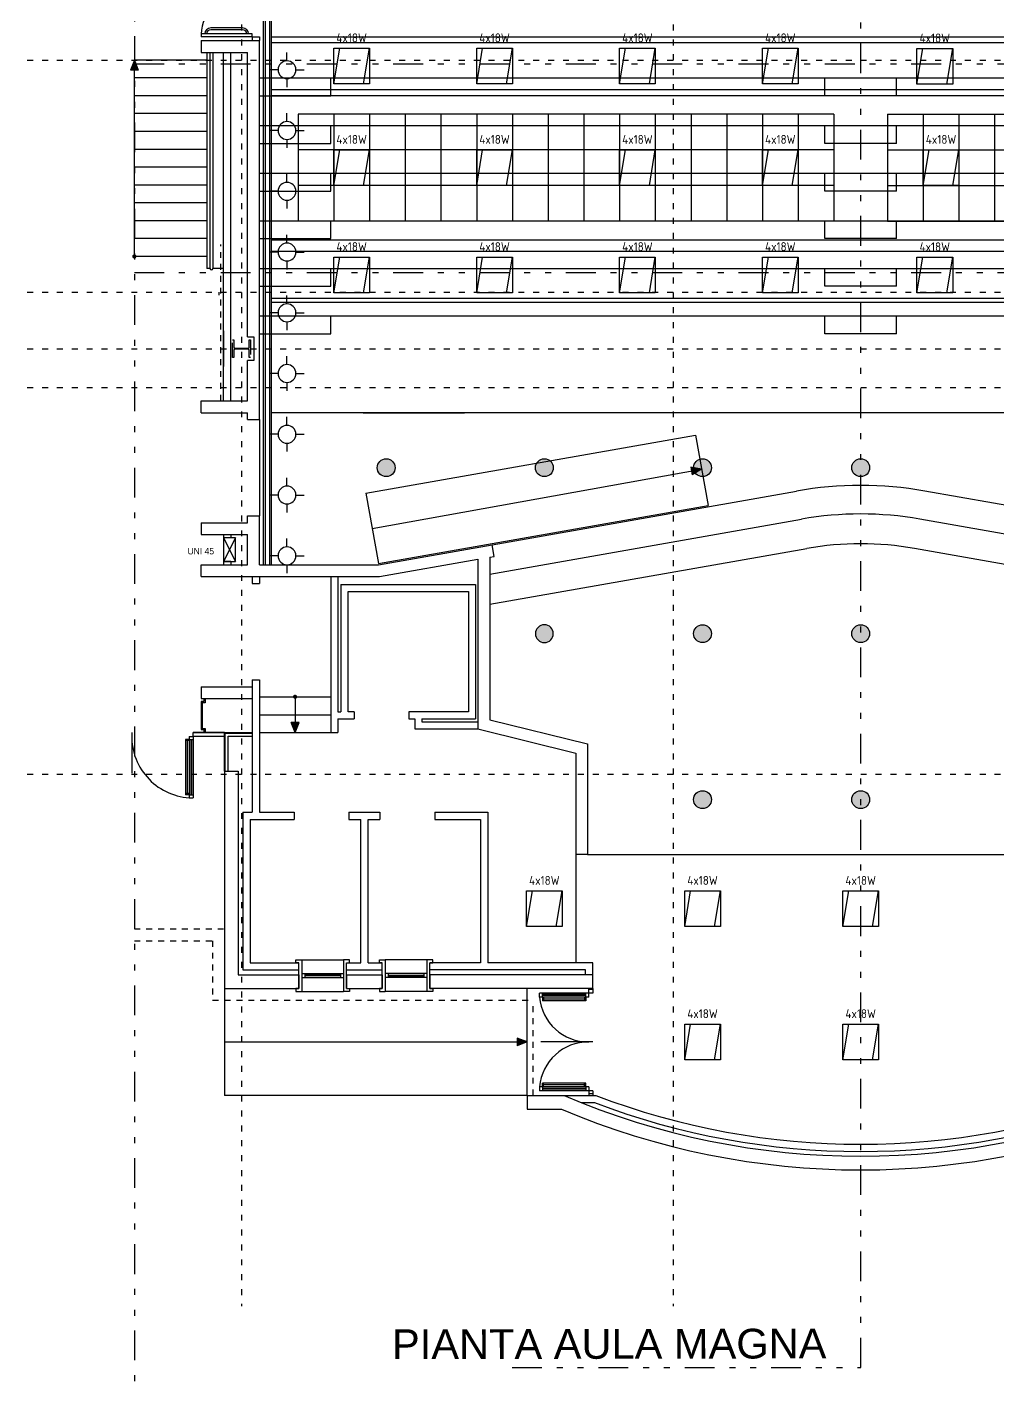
# Model space of a CAD drawing. Extents: x 271.1 to 330.5, y -7 to 33.8.
# Drawn here: x 294.98 to 311.28, y -7.05 to 15.77 of the extents above; entities that cross this region are included whole.
import ezdxf
from ezdxf.enums import TextEntityAlignment as Align

# ---------------------------------------------------------------- set-up
doc = ezdxf.new("R2010")
doc.units = 0
doc.header["$MEASUREMENT"] = 0
for name, pattern in [('ACAD_ISO03W100', [30, 12, -18]), ('ACAD_ISO07W100', [3.5, 0.5, -3]), ('TRATTO-PUNTI', [1.25, 0.5, -0.25, 0, -0.25, 0, -0.25])]:
    doc.linetypes.add(name, pattern=pattern)
doc.layers.get('0').update_dxf_attribs({"linetype": 'CONTINUOUS'})
for name, color, linetype in [('APPARECCHI', 2, 'CONTINUOUS'), ('CARTER', 5, 'CONTINUOUS'), ('CEMENTO', 3, 'CONTINUOUS'), ('CONTROSOFFITTI', 5, 'CONTINUOUS'), ('FINESTRE', 4, 'CONTINUOUS'), ('MAGLIA', 6, 'CONTINUOUS'), ('PILASTRI', 7, 'CONTINUOUS'), ('PORTE', 7, 'CONTINUOUS'), ('SOGLIE', 1, 'CONTINUOUS'), ('TRAMEZZI', 3, 'CONTINUOUS'), ('TRATTEGGI', 1, 'ACAD_ISO03W100')]:
    doc.layers.add(name, color=color, linetype=linetype)
doc.styles.add('HELV', font='HELV.shx')
doc.styles.add('ISO', font='ISO.shx')
doc.linetypes.add('ISOLAMENTO', pattern='A,0.0001,-0.1,[134,ltypeshp.shx,S=0.1,R=0,X=-0.1,Y=0],-0.2,[134,ltypeshp.shx,S=0.1,R=180,X=0.1,Y=0],-0.1', length=0.4001)

# ---------------------------------------------------------------- blocks, each defined once
blk = doc.blocks.new('SPOT2X26')
blk.add_hatch(color=256).paths.add_polyline_path([(-1.5, 0, 1), (1.5, 0, 1)])
at = {"linetype": 'CONTINUOUS'}
blk.add_line((-1.06, -1.06), (-1.06, -1.06), dxfattribs=at)
blk.add_circle((0, 0), 1.5, dxfattribs=at)
blk = doc.blocks.new('SPOTDICROICO')
for p, q in [((0, 1.5), (0, 2.91)), ((-1.5, 0), (-2.91, 0)), ((1.5, 0), (2.91, 0)), ((0, -1.5), (0, -2.91))]:
    blk.add_line(p, q)
at = {"linetype": 'CONTINUOUS'}
blk.add_circle((0, 0), 1.5, dxfattribs=at)
blk = doc.blocks.new('6418')
at = {"linetype": 'CONTINUOUS'}
for p, q in [((-3, -3), (-2, 3)), ((2, -3), (3, 3))]:
    blk.add_line(p, q, dxfattribs=at)
blk.add_lwpolyline([(3, -3), (-3, -3), (-3, 3), (3, 3)], close=True, dxfattribs=at)
blk = doc.blocks.new('A$C1C0C6CE1')
at = {"layer": 'APPARECCHI'}
ref = blk.add_blockref('6418', (0.3, 0.3), dxfattribs=dict(at, xscale=0.1, yscale=0.1, zscale=0.1))
ref.add_attrib('6418', '4x18W', dxfattribs={"layer": '0', "color": 7, "height": 0.15, "style": 'ISO'}).set_placement((0.3, 0.7), align=Align.CENTER)

msp = doc.modelspace()

# ---------------------------------------------------------------- hatches: boundary and pattern name
at = {"layer": 'PILASTRI', "linetype": 'ACAD_ISO07W100', "ltscale": 0.5}
msp.add_hatch(color=256, dxfattribs=at).paths.add_polyline_path([(298.4282, 10.2139), (298.4482, 10.2139), (298.4482, 10.3339, -0.4142136), (298.4682, 10.3539), (298.6882, 10.3539, -0.4142136), (298.7082, 10.3339), (298.7082, 10.2139), (298.7282, 10.2139), (298.7282, 10.5139), (298.7082, 10.5139), (298.7082, 10.3939, -0.4142136), (298.6882, 10.3739), (298.4682, 10.3739, -0.4142136), (298.4482, 10.3939), (298.4482, 10.5139), (298.4282, 10.5139)])
msp.add_hatch(color=256, dxfattribs=at).paths.add_polyline_path([(298.4282, 10.2139), (298.4482, 10.2139), (298.4482, 10.3339, -0.4142136), (298.4682, 10.3539), (298.6882, 10.3539, -0.4142136), (298.7082, 10.3339), (298.7082, 10.2139), (298.7282, 10.2139), (298.7282, 10.5139), (298.7082, 10.5139), (298.7082, 10.3939, -0.4142136), (298.6882, 10.3739), (298.4682, 10.3739, -0.4142136), (298.4482, 10.3939), (298.4482, 10.5139), (298.4282, 10.5139)])
at = {"layer": 'SOGLIE', "ltscale": 0.5}
for points in [[(296.8445, 15.0429), (296.7782, 15.2139), (296.7119, 15.0429)], [(306.148, 8.2442), (306.3063, 8.3369), (306.1269, 8.3751)], [(299.4119, 4.085), (299.4782, 3.9139), (299.5445, 4.085)], [(303.2071, -1.3523), (303.3782, -1.2861), (303.2071, -1.2198)]]:
    msp.add_hatch(color=256, dxfattribs=at).paths.add_polyline_path(points)

# ---------------------------------------------------------------- linework, layer by layer
at = {"linetype": 'TRATTO-PUNTI'}
msp.add_line((296.7782, 31.5639), (296.7782, -7.0481), dxfattribs=at)
at = {"layer": 'APPARECCHI', "ltscale": 0.5}
msp.add_line((298.8782, 9.1739), (298.8782, 7.5539), dxfattribs=at)
at = {"layer": 'CARTER', "ltscale": 0.5}
for p, q in [((298.2932, 3.2639), (298.2932, 3.9139)), ((298.2932, 3.9139), (298.7582, 3.9139))]:
    msp.add_line(p, q, dxfattribs=at)
for points in [[(297.9482, 4.4839), (297.9482, 4.4339), (297.8982, 4.4339), (297.8982, 3.9639), (297.9482, 3.9639), (297.9482, 3.9139)], [(297.9682, 4.4839), (297.9682, 4.4139), (297.9182, 4.4139), (297.9182, 3.9839), (297.9682, 3.9839), (297.9682, 3.9139)], [(298.3032, 3.2639), (298.3032, 3.9039), (298.7582, 3.9039)]]:
    msp.add_lwpolyline(points, dxfattribs=at)
at = {"layer": 'CARTER', "color": 2, "linetype": 'ISOLAMENTO', "ltscale": 0.035}
msp.add_lwpolyline([(298.3532, 3.2639), (298.3532, 3.8539), (298.7582, 3.8539)], dxfattribs=at)
at = {"layer": 'CEMENTO', "ltscale": 0.5}
for p, q in [((298.2932, 3.2639), (298.2932, -0.3861)), ((298.2932, 3.2639), (298.5232, 3.2639)), ((298.5232, 3.2639), (298.5232, -0.1561)), ((298.5232, -0.1561), (299.5432, -0.1561)), ((299.5432, -0.1561), (299.5432, -0.3861)), ((300.3432, -0.1561), (300.3432, -0.3861)), ((300.3432, -0.1561), (300.9432, -0.1561)), ((300.9432, -0.1561), (300.9432, -0.3861)), ((304.4782, -0.1561), (301.7432, -0.1561)), ((301.7432, -0.1561), (301.7432, -0.3861)), ((304.4782, -0.3861), (304.4782, -0.1561)), ((298.2932, -0.3861), (299.5432, -0.3861)), ((300.3432, -0.3861), (300.9432, -0.3861)), ((304.4782, -0.3861), (301.7432, -0.3861)), ((303.3782, -2.1861), (303.9976, -2.1861)), ((303.3782, -2.1861), (303.3782, -2.4161)), ((303.3782, -2.4161), (303.9507, -2.4161))]:
    msp.add_line(p, q, dxfattribs=at)
for radius, start, end in [(12.67, 246.85235, 293.14765), (12.9, 247.06246, 292.93754)]:
    msp.add_arc((308.9782, 9.4639), radius, start, end, dxfattribs=at)
at = {"layer": 'CONTROSOFFITTI', "color": 1, "linetype": 'TRATTO-PUNTI'}
for p, q in [((308.9782, -6.7559), (308.9782, 31.5639)), ((296.7782, 15.151), (318.8782, 15.151)), ((296.7782, 11.6439), (318.8782, 11.6439)), ((303.123, -6.7559), (308.9782, -6.7559))]:
    msp.add_line(p, q, dxfattribs=at)
at = {"layer": 'CONTROSOFFITTI', "ltscale": 0.5}
for p, q in [((299.0782, 15.6028), (318.8782, 15.6028)), ((299.0782, 15.5114), (318.8782, 15.5114)), ((299.0782, 14.7211), (318.8782, 14.7211)), ((299.0782, 14.6174), (318.8782, 14.6174)), ((308.5282, 14.306), (299.5282, 14.306)), ((299.5282, 14.306), (299.5282, 12.506)), ((300.1282, 14.306), (300.1282, 12.506)), ((300.7282, 14.306), (300.7282, 12.506)), ((300.7282, 14.306), (300.7282, 12.506)), ((301.3282, 14.306), (301.3282, 12.506)), ((301.9282, 14.306), (301.9282, 12.506)), ((302.5282, 14.306), (302.5282, 12.506)), ((303.1282, 14.306), (303.1282, 12.506)), ((303.7282, 14.306), (303.7282, 12.506)), ((304.3282, 14.306), (304.3282, 12.506)), ((304.9282, 14.306), (304.9282, 12.506)), ((305.5282, 14.306), (305.5282, 12.506)), ((306.1282, 14.306), (306.1282, 12.506)), ((306.7282, 14.306), (306.7282, 12.506)), ((307.3282, 14.306), (307.3282, 12.506)), ((307.9282, 14.306), (307.9282, 12.506)), ((308.5282, 14.306), (308.5282, 12.506)), ((309.4282, 14.306), (318.4282, 14.306)), ((309.4282, 14.306), (309.4282, 12.506)), ((310.0282, 14.306), (310.0282, 12.506)), ((310.6282, 14.306), (310.6282, 12.506)), ((311.2282, 14.306), (311.2282, 12.506)), ((308.5282, 13.706), (299.5282, 13.706)), ((309.4282, 13.706), (318.4282, 13.706)), ((308.5282, 13.106), (299.5282, 13.106)), ((309.4282, 13.106), (318.4282, 13.106)), ((308.5282, 12.506), (299.5282, 12.506)), ((309.4282, 12.506), (318.4282, 12.506)), ((299.0782, 12.1945), (318.8782, 12.1945)), ((299.0782, 12.0031), (318.8782, 12.0031)), ((299.0782, 11.2153), (318.8782, 11.2153)), ((299.0782, 11.1439), (318.8782, 11.1439)), ((318.8782, 9.2865), (299.0782, 9.2865)), ((300.6229, 9.2865), (302.3243, 9.2865)), ((302.7882, 7.0707), (307.9023, 7.9724)), ((315.1681, 7.0707), (310.0541, 7.9724)), ((302.7482, 6.5762), (307.9857, 7.4997)), ((315.2082, 6.5762), (309.9707, 7.4997)), ((302.7482, 6.0685), (308.0725, 7.0073)), ((315.2082, 6.0685), (309.8839, 7.0073)), ((304.1922, 1.8639), (304.1922, 0.0439)), ((304.3922, 1.8639), (313.5642, 1.8639))]:
    msp.add_line(p, q, dxfattribs=at)
for radius in [6.196, 5.716, 5.216]:
    msp.add_arc((308.9782, 1.8706), radius, 80, 100, dxfattribs=at)
at = {"layer": 'FINESTRE', "ltscale": 0.5}
for p, q in [((296.7357, 3.9139), (296.7357, 3.233)), ((298.2932, 3.9139), (297.7657, 3.9139)), ((297.6357, 3.7989), (297.6357, 2.8669)), ((297.7007, 3.7989), (297.6357, 3.7989)), ((297.7007, 3.7789), (297.6357, 3.7789)), ((297.6657, 3.7989), (297.6657, 2.8669)), ((297.7007, 3.8489), (297.7007, 2.8169)), ((297.7007, 3.8489), (297.7657, 3.8489)), ((297.7007, 3.7989), (297.7657, 3.7989)), ((298.2932, 3.8489), (297.7657, 3.8489)), ((297.7657, 3.8489), (297.7657, 2.8169)), ((297.7007, 2.8869), (297.6357, 2.8869)), ((297.7007, 2.8669), (297.6357, 2.8669)), ((297.7007, 2.8669), (297.7657, 2.8669)), ((297.7007, 2.8169), (297.7657, 2.8169)), ((299.5932, 0.0939), (300.2932, 0.0939)), ((301.6932, 0.0939), (300.9932, 0.0939)), ((299.5932, -0.1361), (300.2932, -0.1361)), ((299.5932, -0.2011), (300.2932, -0.2011)), ((299.6432, -0.1361), (299.6432, -0.2011)), ((300.2432, -0.1361), (300.2432, -0.2011)), ((300.2932, -0.1361), (300.2932, -0.2011)), ((301.6932, -0.1361), (300.9932, -0.1361)), ((300.9932, -0.1361), (300.9932, -0.2011)), ((301.6932, -0.2011), (300.9932, -0.2011)), ((301.0432, -0.1361), (301.0432, -0.2011)), ((301.6432, -0.1361), (301.6432, -0.2011)), ((299.5932, -0.4361), (300.2932, -0.4361)), ((301.6932, -0.4361), (300.9932, -0.4361)), ((304.4116, -0.4661), (304.4116, -0.3861)), ((304.4766, -0.4061), (304.4116, -0.4061)), ((304.4766, -0.3861), (304.4766, -0.4661)), ((303.5816, -0.5311), (303.5816, -0.4661)), ((304.4116, -0.4661), (303.5816, -0.4661)), ((304.4116, -0.5311), (303.5816, -0.5311)), ((303.6316, -0.5311), (303.6316, -0.4661)), ((303.6316, -0.5311), (303.6316, -0.5961)), ((304.3616, -0.5661), (303.6316, -0.5661)), ((304.3616, -0.5961), (303.6316, -0.5961)), ((303.6516, -0.5311), (303.6516, -0.5961)), ((304.3416, -0.5311), (304.3416, -0.5961)), ((304.3616, -0.5311), (304.3616, -0.4661)), ((304.3616, -0.5311), (304.3616, -0.5961)), ((304.4766, -0.4661), (304.4116, -0.4661)), ((304.4116, -0.5311), (304.4116, -0.4661)), ((304.4766, -1.2861), (303.6084, -1.2861)), ((304.4116, -2.0411), (303.5816, -2.0411)), ((303.5816, -2.0411), (303.5816, -2.1061)), ((304.3616, -1.9761), (303.6316, -1.9761)), ((303.6316, -2.0411), (303.6316, -1.9761)), ((304.3616, -2.0061), (303.6316, -2.0061)), ((303.6316, -2.0411), (303.6316, -2.1061)), ((303.6516, -2.0411), (303.6516, -1.9761)), ((304.3416, -2.0411), (304.3416, -1.9761)), ((304.3616, -2.0411), (304.3616, -1.9761)), ((304.3616, -2.0411), (304.3616, -2.1061)), ((304.4116, -2.0411), (304.4116, -2.1061)), ((304.4116, -2.1061), (303.5816, -2.1061)), ((304.4766, -2.1061), (304.4116, -2.1061)), ((304.4116, -2.1061), (304.4116, -2.1861)), ((304.4766, -2.1561), (304.4116, -2.1561)), ((304.4766, -2.1061), (304.4766, -2.1866))]:
    msp.add_line(p, q, dxfattribs=at)
at = {"layer": 'FINESTRE', "color": 2, "ltscale": 0.5}
for p, q in [((297.7257, 3.7989), (297.7257, 2.8669)), ((297.7407, 3.7989), (297.7407, 2.8669)), ((300.2432, -0.1611), (299.6432, -0.1611)), ((300.2432, -0.1761), (299.6432, -0.1761)), ((301.0432, -0.1611), (301.6432, -0.1611)), ((301.0432, -0.1761), (301.6432, -0.1761)), ((304.3616, -0.4911), (303.6316, -0.4911)), ((304.3616, -0.5061), (303.6316, -0.5061)), ((304.3616, -2.0661), (303.6316, -2.0661)), ((304.3616, -2.0811), (303.6316, -2.0811))]:
    msp.add_line(p, q, dxfattribs=at)
at = {"layer": 'FINESTRE', "color": 5, "ltscale": 0.5}
for p, q in [((299.4932, 0.0439), (299.4932, 0.0939)), ((299.4932, 0.0939), (299.5932, 0.0939)), ((299.5432, 0.0439), (299.4932, 0.0439)), ((299.5432, -0.3861), (299.5432, 0.0439)), ((299.5932, 0.0939), (299.5932, -0.4361)), ((300.3932, 0.0939), (300.2932, 0.0939)), ((300.2932, 0.0939), (300.2932, -0.4361)), ((300.3432, 0.0439), (300.3932, 0.0439)), ((300.3432, -0.3861), (300.3432, 0.0439)), ((300.3932, 0.0439), (300.3932, 0.0939)), ((300.8932, 0.0439), (300.8932, 0.0939)), ((300.8932, 0.0939), (300.9932, 0.0939)), ((300.9432, 0.0439), (300.8932, 0.0439)), ((300.9432, -0.3861), (300.9432, 0.0439)), ((300.9932, 0.0939), (300.9932, -0.4361)), ((301.7932, 0.0939), (301.6932, 0.0939)), ((301.6932, 0.0939), (301.6932, -0.4361)), ((301.7432, 0.0439), (301.7932, 0.0439)), ((301.7432, -0.3861), (301.7432, 0.0439)), ((301.7932, 0.0439), (301.7932, 0.0939)), ((299.5432, -0.3861), (299.4932, -0.3861)), ((299.4932, -0.3861), (299.4932, -0.4361)), ((299.4932, -0.4361), (299.5932, -0.4361)), ((300.3932, -0.4361), (300.2932, -0.4361)), ((300.3432, -0.3861), (300.3932, -0.3861)), ((300.3932, -0.3861), (300.3932, -0.4361)), ((300.9432, -0.3861), (300.8932, -0.3861)), ((300.8932, -0.3861), (300.8932, -0.4361)), ((300.8932, -0.4361), (300.9932, -0.4361)), ((301.7932, -0.4361), (301.6932, -0.4361)), ((301.7432, -0.3861), (301.7932, -0.3861)), ((301.7932, -0.3861), (301.7932, -0.4361))]:
    msp.add_line(p, q, dxfattribs=at)
at = {"layer": 'FINESTRE', "color": 5}
msp.add_lwpolyline([(297.7657, 3.9139), (298.2932, 3.9139), (298.2932, 3.8489), (297.7657, 3.8489)], close=True, dxfattribs=at)
at = {"layer": 'FINESTRE', "ltscale": 0.5}
for centre, radius, start, end in [((297.7657, 3.8489), 1.032, 176.38904, 266.38904), ((304.4029, -0.4647), 0.8214, 184.63251, 270.61029), ((304.4029, -2.1074), 0.8214, 89.38971, 175.36749)]:
    msp.add_arc(centre, radius, start, end, dxfattribs=at)
at = {"layer": 'MAGLIA', "color": 6, "linetype": 'ACAD_ISO07W100', "ltscale": 0.05}
for p, q in [((298.5782, 33.811), (298.5782, -5.7271)), ((305.8282, 33.811), (305.8282, -5.7271)), ((294.9782, 15.2139), (328.1193, 15.2139)), ((294.9782, 11.3139), (328.1193, 11.3139)), ((294.9782, 10.3639), (328.1188, 10.3639)), ((294.9782, 9.7139), (328.1462, 9.7139)), ((294.9782, 3.2139), (328.1193, 3.2139))]:
    msp.add_line(p, q, dxfattribs=at)
at = {"layer": 'PILASTRI', "linetype": 'ACAD_ISO07W100', "ltscale": 0.5}
msp.add_lwpolyline([(298.4482, 10.3339), (298.4482, 10.2139), (298.4282, 10.2139), (298.4282, 10.5139), (298.4482, 10.5139), (298.4482, 10.3939, 0.4142136), (298.4682, 10.3739), (298.6882, 10.3739, 0.4142136), (298.7082, 10.3939), (298.7082, 10.5139), (298.7282, 10.5139), (298.7282, 10.2139), (298.7082, 10.2139), (298.7082, 10.3339, 0.4142136), (298.6882, 10.3539), (298.4682, 10.3539, 0.4142136)], format="xyb", close=True, dxfattribs=at)
msp.add_lwpolyline([(298.4482, 10.3339), (298.4482, 10.2139), (298.4282, 10.2139), (298.4282, 10.5139), (298.4482, 10.5139), (298.4482, 10.3939, 0.4142136), (298.4682, 10.3739), (298.6882, 10.3739, 0.4142136), (298.7082, 10.3939), (298.7082, 10.5139), (298.7282, 10.5139), (298.7282, 10.2139), (298.7082, 10.2139), (298.7082, 10.3339, 0.4142136), (298.6882, 10.3539), (298.4682, 10.3539, 0.4142136)], format="xyb", close=True, dxfattribs=at)
msp.add_point((298.5782, 10.3639), dxfattribs=at)
msp.add_point((298.5782, 10.3639), dxfattribs=at)
at = {"layer": 'PORTE', "ltscale": 0.5}
for p, q in [((298.5955, 15.7539), (298.0608, 15.7539)), ((297.8982, 15.6539), (297.8982, 15.6039)), ((298.7582, 15.6539), (297.8982, 15.6539)), ((298.7582, 15.6039), (297.8982, 15.6039)), ((298.5955, 15.7239), (298.0608, 15.7239)), ((298.7582, 15.6039), (298.7582, 15.6539)), ((298.7582, 15.6039), (298.8782, 15.6039)), ((298.7582, 15.6039), (298.7582, 15.5439)), ((298.8782, 15.6039), (298.8782, 15.5439))]:
    msp.add_line(p, q, dxfattribs=at)
for centre, radius, start, end in [((298.6482, 15.6139), 0.75, 99.36825, 176.94279), ((298.0608, 15.6539), 0.1, 90, 180), ((298.5955, 15.6539), 0.1, 0, 90), ((298.0608, 15.6539), 0.07, 90, 180), ((298.5955, 15.6539), 0.07, 0, 90)]:
    msp.add_arc(centre, radius, start, end, dxfattribs=at)
at = {"layer": 'SOGLIE', "ltscale": 0.5}
for p, q in [((297.9982, 15.3439), (297.9982, 11.7139)), ((298.0482, 15.3439), (298.0482, 11.7139)), ((298.0982, 15.3439), (298.0982, 11.7139)), ((296.7782, 15.2139), (296.7119, 15.0429)), ((296.7782, 15.2139), (296.8445, 15.0429)), ((297.9982, 15.2139), (296.7782, 15.2139)), ((296.8445, 15.0429), (296.7119, 15.0429)), ((296.7782, 11.9139), (296.7782, 15.0429)), ((297.9982, 14.9139), (296.7782, 14.9139)), ((298.8782, 14.9139), (319.0782, 14.9139)), ((300.0782, 14.6139), (300.0782, 14.9139)), ((308.3782, 14.6139), (308.3782, 14.9139)), ((309.5782, 14.6139), (309.5782, 14.9139)), ((297.9982, 14.6139), (296.7782, 14.6139)), ((298.8782, 14.6139), (300.0782, 14.6139)), ((309.5782, 14.6139), (308.3782, 14.6139)), ((297.9982, 14.3139), (296.7782, 14.3139)), ((297.9982, 14.0139), (296.7782, 14.0139)), ((298.8782, 14.1139), (319.0782, 14.1139)), ((300.0782, 13.8139), (300.0782, 14.1139)), ((308.3782, 13.8139), (308.3782, 14.1139)), ((309.5782, 13.8139), (309.5782, 14.1139)), ((297.9982, 13.7139), (296.7782, 13.7139)), ((298.8782, 13.8139), (300.0782, 13.8139)), ((309.5782, 13.8139), (308.3782, 13.8139)), ((297.9982, 13.4139), (296.7782, 13.4139)), ((298.8782, 13.3139), (319.0782, 13.3139)), ((300.0782, 13.0139), (300.0782, 13.3139)), ((308.3782, 13.0139), (308.3782, 13.3139)), ((309.5782, 13.0139), (309.5782, 13.3139)), ((297.9982, 13.1139), (296.7782, 13.1139)), ((298.8782, 13.0139), (300.0782, 13.0139)), ((309.5782, 13.0139), (308.3782, 13.0139)), ((297.9982, 12.8139), (296.7782, 12.8139)), ((297.9982, 12.5139), (296.7782, 12.5139)), ((298.8782, 12.5139), (319.0782, 12.5139)), ((300.0782, 12.2139), (300.0782, 12.5139)), ((308.3782, 12.2139), (308.3782, 12.5139)), ((309.5782, 12.2139), (309.5782, 12.5139)), ((297.9982, 12.2139), (296.7782, 12.2139)), ((298.8782, 12.2139), (300.0782, 12.2139)), ((309.5782, 12.2139), (308.3782, 12.2139)), ((297.9982, 11.9139), (296.7782, 11.9139)), ((298.0482, 11.7139), (297.9982, 11.7139)), ((298.2782, 11.7139), (298.0982, 11.7139)), ((298.8782, 11.7139), (319.0782, 11.7139)), ((300.0782, 11.4139), (300.0782, 11.7139)), ((308.3782, 11.4139), (308.3782, 11.7139)), ((309.5782, 11.4139), (309.5782, 11.7139)), ((298.8782, 11.4139), (300.0782, 11.4139)), ((309.5782, 11.4139), (308.3782, 11.4139)), ((298.1982, 11.3139), (298.1982, 11.2639)), ((298.8782, 10.9139), (319.0782, 10.9139)), ((298.8782, 10.9139), (300.0782, 10.9139)), ((300.0782, 10.6139), (300.0782, 10.9139)), ((308.3782, 10.6139), (308.3782, 10.9139)), ((308.3782, 10.9139), (309.5782, 10.9139)), ((309.5782, 10.6139), (309.5782, 10.9139)), ((298.8782, 10.6139), (300.0782, 10.6139)), ((309.5782, 10.6139), (308.3782, 10.6139)), ((300.6686, 7.9357), (306.2032, 8.9116)), ((306.2032, 8.9116), (306.415, 7.7304)), ((300.7745, 7.345), (306.3063, 8.3369)), ((306.1269, 8.3751), (306.148, 8.2442)), ((306.3063, 8.3369), (306.1269, 8.3751)), ((306.3063, 8.3369), (306.148, 8.2442)), ((300.6686, 7.9357), (300.8804, 6.7543)), ((300.877, 6.7539), (306.415, 7.7304)), ((298.4782, 7.1864), (298.2782, 6.7864)), ((298.2782, 7.1864), (298.4782, 6.7864)), ((298.8782, 4.5139), (300.0782, 4.5139)), ((299.4782, 4.5139), (299.4782, 3.9139)), ((298.8782, 4.2139), (300.0782, 4.2139)), ((298.8782, 3.9139), (300.0782, 3.9139)), ((299.5445, 4.085), (299.4119, 4.085)), ((299.4782, 3.9139), (299.4119, 4.085)), ((299.4782, 3.9139), (299.5445, 4.085)), ((298.2932, -0.3861), (298.2932, -2.1861)), ((303.3782, -2.1861), (303.3782, -0.3861)), ((298.2932, -1.2861), (303.3782, -1.2861)), ((303.2071, -1.2198), (303.2071, -1.3523)), ((303.3782, -1.2861), (303.2071, -1.2198)), ((303.3782, -1.2861), (303.2071, -1.3523)), ((303.3782, -2.1861), (298.2932, -2.1861))]:
    msp.add_line(p, q, dxfattribs=at)
at = {"layer": 'SOGLIE', "ltscale": 0.5, "const_width": 0.035}
for points in [[(296.7957, 11.9139, -1), (296.7607, 11.9139, -1)], [(299.4607, 4.5139, 1), (299.4957, 4.5139, 1)]]:
    msp.add_lwpolyline(points, format="xyb", close=True, dxfattribs=at)
at = {"layer": 'SOGLIE', "ltscale": 0.5}
msp.add_lwpolyline([(298.4782, 7.1864), (298.2782, 7.1864), (298.2782, 6.7864), (298.4782, 6.7864)], close=True, dxfattribs=at)
msp.add_arc((298.0732, 11.7139), 0.025, 180, 0, dxfattribs=at)
at = {"layer": 'TRAMEZZI', "color": 5, "ltscale": 0.5}
for p, q in [((298.9432, 24.6639), (298.9432, 6.7339)), ((299.0782, 24.6639), (299.0782, 6.7339))]:
    msp.add_line(p, q, dxfattribs=at)
at = {"layer": 'TRAMEZZI', "color": 4, "ltscale": 0.5}
for p, q in [((298.9732, 24.6639), (298.9732, 6.7339)), ((299.0482, 24.6639), (299.0482, 6.7339))]:
    msp.add_line(p, q, dxfattribs=at)
at = {"layer": 'TRAMEZZI', "ltscale": 0.5}
for p, q in [((297.8982, 15.5439), (298.8782, 15.5439)), ((297.8982, 15.5439), (297.8982, 15.3439)), ((298.8782, 9.1739), (298.8782, 15.5439)), ((297.8982, 15.3439), (298.6782, 15.3439)), ((298.2782, 11.5139), (298.2782, 15.3439)), ((298.2782, 15.1356), (298.2782, 15.3439)), ((298.3982, 11.5139), (298.3982, 15.3439)), ((298.3982, 15.1356), (298.3982, 15.3439)), ((298.6782, 10.564), (298.6782, 15.3439)), ((298.2782, 9.4889), (298.2782, 12.9541)), ((298.3982, 9.4889), (298.3982, 12.9454)), ((298.2782, 10.6639), (298.2782, 10.0639)), ((298.6782, 9.4889), (298.6782, 10.1639)), ((297.8982, 9.2889), (297.8982, 9.4889)), ((297.8982, 9.4889), (298.6782, 9.4889)), ((297.8982, 9.2889), (298.6782, 9.2889)), ((298.6782, 9.1739), (298.6782, 9.2889)), ((298.6782, 9.1739), (298.8782, 9.1739)), ((298.6782, 7.5539), (298.8782, 7.5539)), ((298.6782, 7.4389), (298.6782, 7.5539)), ((298.8782, 6.7339), (298.8782, 7.5539)), ((297.8982, 7.4389), (298.6782, 7.4389)), ((297.8982, 7.4389), (297.8982, 7.2389)), ((297.8982, 7.2389), (298.6782, 7.2389)), ((298.2782, 7.2389), (298.2782, 7.1864)), ((298.3982, 7.1864), (298.2782, 7.1864)), ((298.3982, 7.2389), (298.3982, 7.1864)), ((298.6782, 6.7339), (298.6782, 7.2389)), ((300.8787, 6.7339), (302.7882, 7.0707)), ((302.7482, 6.8605), (302.823, 6.8737)), ((302.7482, 6.8605), (302.7482, 4.1274)), ((302.823, 6.8737), (302.7882, 7.0707)), ((297.8982, 6.5339), (297.8982, 6.7339)), ((297.8982, 6.7339), (298.6782, 6.7339)), ((298.3982, 6.7864), (298.2782, 6.7864)), ((298.2782, 6.7864), (298.2782, 6.7339)), ((298.3982, 6.7864), (298.3982, 6.7339)), ((298.8782, 6.7339), (300.8787, 6.7339)), ((300.8962, 6.5339), (302.5482, 6.8252)), ((302.5482, 6.8252), (302.5482, 3.9739)), ((297.8982, 6.5339), (298.8782, 6.5339)), ((298.7582, 6.5339), (298.7582, 6.4189)), ((298.7582, 6.4189), (298.8782, 6.4189)), ((298.8782, 6.5339), (300.8962, 6.5339)), ((298.8782, 6.5339), (298.8782, 6.4189)), ((300.0782, 6.5339), (300.0782, 3.9139)), ((300.1982, 6.5339), (300.1982, 4.2639)), ((300.2482, 6.4039), (300.2482, 4.2639)), ((300.2482, 6.4039), (302.5082, 6.4039)), ((302.5082, 6.4039), (302.5082, 4.1439)), ((300.3682, 4.2639), (300.3682, 6.2839)), ((300.3682, 6.2839), (302.3882, 6.2839)), ((302.3882, 6.2839), (302.3882, 4.2639)), ((298.7582, 4.7989), (298.7582, 2.5739)), ((298.7582, 4.7989), (298.8782, 4.7989)), ((298.8782, 4.7989), (298.8782, 2.5739)), ((297.8982, 4.6839), (297.8982, 4.4839)), ((297.8982, 4.6839), (298.7582, 4.6839)), ((297.8982, 4.6839), (297.8982, 4.4839)), ((297.8982, 4.4839), (298.7582, 4.4839)), ((300.1982, 4.2639), (300.2482, 4.2639)), ((300.1982, 4.1439), (300.4682, 4.1439)), ((300.1982, 4.1439), (300.1982, 3.9139)), ((300.4682, 4.2639), (300.3682, 4.2639)), ((300.4682, 4.2639), (300.4682, 4.1439)), ((301.3892, 4.2639), (301.3892, 4.1439)), ((302.3882, 4.2639), (301.3892, 4.2639)), ((301.3892, 4.1439), (301.4892, 4.1439)), ((301.4892, 4.1439), (301.4892, 3.9739)), ((301.6092, 4.1439), (301.6092, 4.0939)), ((301.6092, 4.1439), (302.5082, 4.1439)), ((302.7482, 4.1274), (304.3922, 3.7215)), ((300.0782, 3.9139), (300.1982, 3.9139)), ((301.4892, 3.9739), (302.5482, 3.9739)), ((301.6092, 4.0939), (302.5482, 4.0939)), ((302.5482, 3.9739), (304.1922, 3.568)), ((304.3922, 3.7215), (304.3922, 1.8639)), ((304.1922, 3.568), (304.1922, 1.8639)), ((298.6032, 2.5739), (298.6032, -0.0761)), ((298.6032, 2.5739), (298.7582, 2.5739)), ((298.8782, 2.5739), (299.4622, 2.5739)), ((299.4622, 2.5739), (299.4622, 2.4539)), ((300.3832, 2.5739), (300.3832, 2.4539)), ((300.3832, 2.5739), (300.9032, 2.5739)), ((300.9032, 2.5739), (300.9032, 2.4539)), ((301.8242, 2.5739), (301.8242, 2.4539)), ((301.8242, 2.5739), (302.7132, 2.5739)), ((302.7132, 2.5739), (302.7132, 0.0439)), ((298.7232, 2.4539), (299.4622, 2.4539)), ((298.7232, 2.4539), (298.7232, 0.0439)), ((300.3832, 2.4539), (300.5832, 2.4539)), ((300.5832, 0.0439), (300.5832, 2.4539)), ((300.7032, 0.0439), (300.7032, 2.4539)), ((300.7032, 2.4539), (300.9032, 2.4539)), ((301.8242, 2.4539), (302.5932, 2.4539)), ((302.5932, 2.4539), (302.5932, 0.0439)), ((304.3922, 1.8639), (304.1922, 1.8639)), ((304.3922, 1.8639), (304.1922, 1.8639)), ((298.7232, 0.0439), (299.5432, 0.0439)), ((299.5432, -0.0761), (299.5432, 0.0439)), ((300.3432, -0.0761), (300.3432, 0.0439)), ((300.3432, 0.0439), (300.5832, 0.0439)), ((300.7032, 0.0439), (300.9432, 0.0439)), ((300.9432, -0.0761), (300.9432, 0.0439)), ((301.7432, -0.0761), (301.7432, 0.0439)), ((302.5932, 0.0439), (301.7432, 0.0439)), ((304.4782, 0.0439), (302.7132, 0.0439)), ((304.4782, -0.1561), (304.4782, 0.0439)), ((298.6032, -0.0761), (299.5432, -0.0761)), ((300.3432, -0.0761), (300.9432, -0.0761)), ((304.3582, -0.0761), (301.7432, -0.0761)), ((304.3582, -0.1561), (304.3582, -0.0761)), ((303.5816, -0.4661), (303.5816, -0.4661)), ((303.5816, -2.1061), (303.5816, -2.1061)), ((303.9976, -2.1861), (304.5309, -2.1861)), ((304.2882, -2.3061), (304.5088, -2.3061))]:
    msp.add_line(p, q, dxfattribs=at)
at = {"layer": 'TRAMEZZI', "color": 1, "linetype": 'TRATTO-PUNTI', "ltscale": 0.1}
msp.add_line((298.2282, 9.4889), (298.2282, 12.1139), dxfattribs=at)
at = {"layer": 'TRAMEZZI', "ltscale": 0.5}
msp.add_lwpolyline([(298.6782, 10.564), (298.7848, 10.564), (298.7848, 10.1639), (298.6782, 10.1639)], dxfattribs=at)
for radius, start, end in [(12.47, 249.10606, 290.89394), (12.59, 249.20698, 290.79302)]:
    msp.add_arc((308.9782, 9.4639), radius, start, end, dxfattribs=at)
at = {"layer": 'TRATTEGGI', "color": 2, "ltscale": 0.005}
for p, q in [((296.7782, 0.6139), (298.2932, 0.6139)), ((296.7782, 0.4139), (298.0932, 0.4139)), ((298.0932, 0.4139), (298.0932, -0.5861)), ((298.0932, -0.5861), (303.4782, -0.5861)), ((303.4782, -2.1861), (303.4782, -0.5861))]:
    msp.add_line(p, q, dxfattribs=at)

# ---------------------------------------------------------------- block references
at = {"layer": 'APPARECCHI', "ltscale": 0.5}
for p in [(300.1282, 14.8125), (302.5282, 14.8125), (304.9282, 14.8125), (307.3282, 14.8125), (309.9229, 14.8099), (300.1282, 13.106), (302.5282, 13.106), (304.9282, 13.106), (307.3282, 13.106), (310.0282, 13.106), (300.1282, 11.3043), (302.5282, 11.3043), (304.9282, 11.3043), (307.3282, 11.3043), (309.9229, 11.3017), (303.3651, 0.6539), (306.0216, 0.6539), (308.6782, 0.6539), (306.0216, -1.5861), (308.6782, -1.5861)]:
    msp.add_blockref('A$C1C0C6CE1', p, dxfattribs=at)
at = {"layer": 'APPARECCHI', "yscale": 0.1, "zscale": 0.1}
for name, p, xscale in [('SPOTDICROICO', (299.3423, 15.0512), -0.1), ('SPOTDICROICO', (299.3423, 14.0303), -0.1), ('SPOTDICROICO', (299.3423, 13.0094), -0.1), ('SPOTDICROICO', (299.3423, 11.9885), -0.1), ('SPOTDICROICO', (299.3423, 10.9676), -0.1), ('SPOTDICROICO', (299.3423, 9.9467), -0.1), ('SPOTDICROICO', (299.3423, 8.9258), -0.1), ('SPOT2X26', (301.0085, 8.3639), 0.1), ('SPOT2X26', (303.6651, 8.3639), 0.1), ('SPOT2X26', (306.3216, 8.3639), 0.1), ('SPOT2X26', (308.9782, 8.3639), 0.1), ('SPOTDICROICO', (299.3423, 7.905), -0.1), ('SPOTDICROICO', (299.3423, 6.8841), -0.1), ('SPOT2X26', (303.6651, 5.5752), -0.1), ('SPOT2X26', (306.3216, 5.5752), 0.1), ('SPOT2X26', (308.9782, 5.5752), 0.1), ('SPOT2X26', (306.3216, 2.7865), 0.1), ('SPOT2X26', (308.9782, 2.7865), 0.1)]:
    msp.add_blockref(name, p, dxfattribs=dict(at, xscale=xscale))

# ---------------------------------------------------------------- texts
at = {"style": 'HELV'}
msp.add_text('PIANTA AULA MAGNA', height=0.5, rotation=0.1, dxfattribs=at).set_placement((304.7542, -6.3595), align=Align.MIDDLE)
at = {"layer": 'SOGLIE', "ltscale": 0.5}
msp.add_text('UNI 45', height=0.1071, dxfattribs=at).set_placement((297.6715, 6.9073))

doc.saveas('drawing.dxf')
